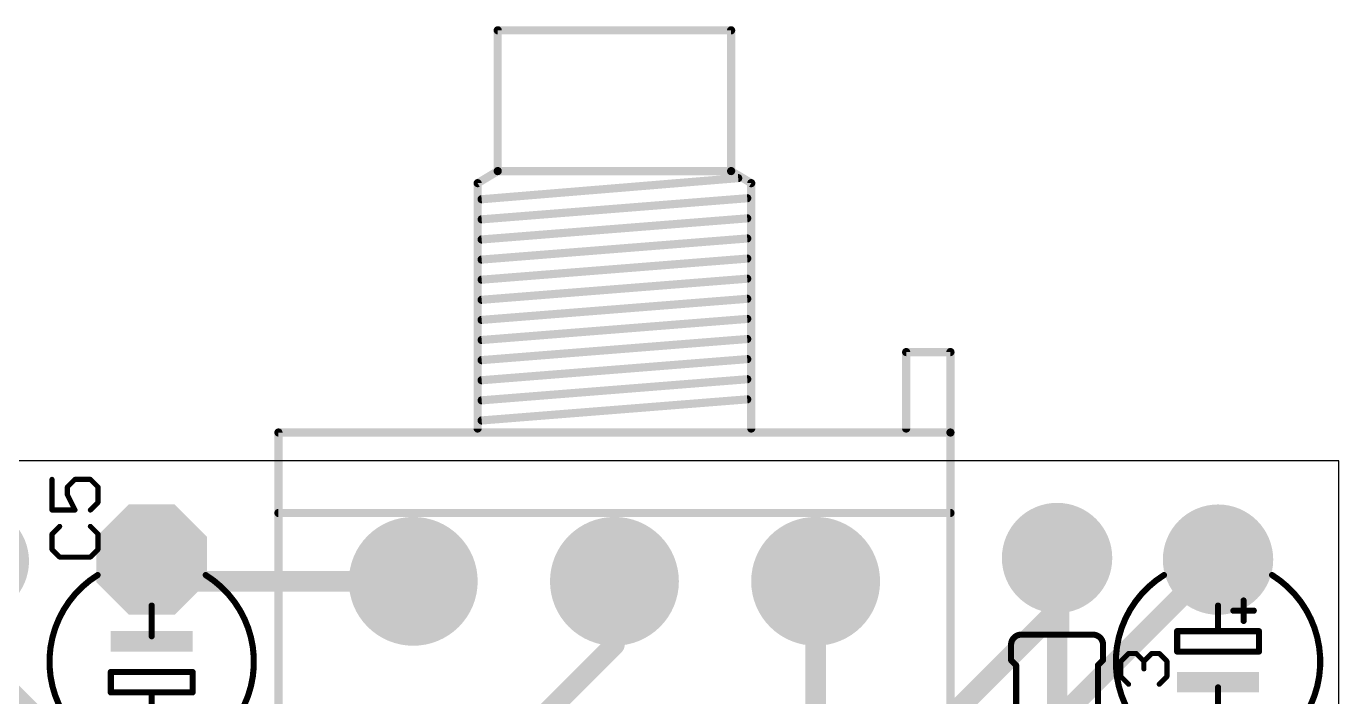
# Model space of a CAD drawing. Extents: x 0 to 70, y -10.8 to 60.8.
# Drawn here: x 37.38 to 70, y 44.13 to 60.8 of the extents above; entities that cross this region are included whole.
import ezdxf

# ---------------------------------------------------------------- set-up
doc = ezdxf.new("R2010")
doc.units = 0
for name, color, linetype in [('1', 22, 'CONTINUOUS'), ('16', 175, 'CONTINUOUS'), ('17', 82, 'CONTINUOUS'), ('20', 7, 'CONTINUOUS'), ('21', 253, 'CONTINUOUS'), ('25', 253, 'CONTINUOUS'), ('29', 253, 'CONTINUOUS'), ('30', 253, 'CONTINUOUS')]:
    doc.layers.add(name, color=color, linetype=linetype)

# ---------------------------------------------------------------- blocks, each defined once
blk = doc.blocks.new('RECT')
blk.add_solid([(-0.5, -0.5), (0.5, -0.5), (-0.5, 0.5), (0.5, 0.5)])
blk = doc.blocks.new('OCTAGONP')
at = {"const_width": 0.5}
blk.add_lwpolyline([(-0.25, -0.1036), (-0.25, 0.1036), (-0.1036, 0.25), (0.1036, 0.25), (0.25, 0.1036), (0.25, -0.1036), (0.1036, -0.25), (-0.1036, -0.25), (-0.25, -0.1036), (-0.25, 0.1036)], dxfattribs=at)
blk = doc.blocks.new('ROUNDP')
at = {"const_width": 0.5}
blk.add_lwpolyline([(0, -0.25, 1), (0, 0.25, 1), (0, -0.25)], format="xyb", dxfattribs=at)

msp = doc.modelspace()

# ---------------------------------------------------------------- linework, layer by layer
at = {"layer": '1', "const_width": 0.508}
for points in [[(63, 47.58), (63, 43.42)], [(63, 46.2868), (63, 47.58)], [(60.2742, 43.561), (63, 46.2868)], [(37.6936, 43.561), (36.2712, 44.9834)]]:
    msp.add_lwpolyline(points, dxfattribs=at)
at = {"layer": '1', "const_width": 0.254}
for points in [[(63.127, 47.58, 1), (62.873, 47.58)], [(63.127, 47.58, 1), (62.873, 47.58)], [(62.873, 46.2868, 1), (63.127, 46.2868)], [(63.0898, 46.197, 1), (62.9102, 46.3766)]]:
    msp.add_lwpolyline(points, format="xyb", dxfattribs=at)
at = {"layer": '16', "const_width": 0.508}
for points in [[(40.5, 47.54), (41.04, 47)], [(63, 43.54), (67, 47.54)], [(57, 47), (57, 47.1908)], [(41.04, 47), (47, 47)], [(52, 45.4214), (52, 47)], [(57, 39.08), (57, 47)], [(48.7172, 42.1386), (52, 45.4214)]]:
    msp.add_lwpolyline(points, dxfattribs=at)
at = {"layer": '16', "const_width": 0.254}
for points in [[(40.5898, 47.6298, 1), (40.4102, 47.4502)], [(67.0898, 47.4502, 1), (66.9102, 47.6298)], [(57.127, 47.1908, 1), (56.873, 47.1908)], [(41.04, 47.127, 1), (41.04, 46.873)], [(40.9502, 46.9102, 1), (41.1298, 47.0898)], [(47, 46.873, 1), (47, 47.127)], [(52.127, 47, 1), (51.873, 47)], [(57.127, 47, 1), (56.873, 47)], [(56.873, 47, 1), (57.127, 47)], [(52.0898, 45.3316, 1), (51.9102, 45.5112)], [(51.873, 45.4214, 1), (52.127, 45.4214)]]:
    msp.add_lwpolyline(points, format="xyb", dxfattribs=at)
at = {"layer": '20'}
for p, q in [((70, 50), (0, 50)), ((70, 0), (70, 50))]:
    msp.add_line(p, q, dxfattribs=at)
at = {"layer": '21'}
for points, const_width in [([(49.1, 60.7), (49.1, 57.2)], 0.2032), ([(54.9, 60.7), (49.1, 60.7)], 0.2032), ([(54.9, 57.2), (54.9, 60.7)], 0.2032), ([(49.1, 57.2), (48.6, 56.9)], 0.2032), ([(55.075, 57.025), (48.7, 56.5)], 0.2032), ([(54.9, 57.2), (49.1, 57.2)], 0.2032), ([(55.4, 56.9), (54.9, 57.2)], 0.2032), ([(48.6, 56.9), (48.6, 50.8)], 0.2032), ([(55.4, 50.8), (55.4, 56.9)], 0.2032), ([(55.3, 56.525), (48.7, 56)], 0.2032), ([(55.3, 56.025), (48.7, 55.5)], 0.2032), ([(55.3, 55.525), (48.7, 55)], 0.2032), ([(55.3, 55.025), (48.7, 54.5)], 0.2032), ([(55.3, 54.525), (48.7, 54)], 0.2032), ([(55.3, 54.025), (48.7, 53.5)], 0.2032), ([(55.3, 53.525), (48.7, 53)], 0.2032), ([(55.3, 53.025), (48.7, 52.5)], 0.2032), ([(55.3, 52.525), (48.7, 52)], 0.2032), ([(60.35, 52.7), (59.25, 52.7)], 0.2032), ([(59.25, 52.7), (59.25, 50.8)], 0.2032), ([(60.35, 50.7), (60.35, 52.7)], 0.2032), ([(55.3, 52.025), (48.7, 51.5)], 0.2032), ([(55.3, 51.525), (48.7, 51)], 0.2032), ([(60.35, 50.7), (43.65, 50.7)], 0.2032), ([(43.65, 50.7), (43.65, 41.6)], 0.2032), ([(60.35, 50.7), (60.35, 41.6)], 0.2032), ([(60.35, 48.7), (43.65, 48.7)], 0.2032), ([(40.5, 45.635), (40.5, 46.397)], 0.1524), ([(67, 46.397), (67, 45.762)], 0.1524), ([(67.381, 46.27), (67.889, 46.27)], 0.1524), ([(67.635, 46.524), (67.635, 46.016)], 0.1524), ([(62.111, 45.675), (63.889, 45.675)], 0.1524), ([(67, 45.762), (65.984, 45.762)], 0.1524), ([(65.984, 45.762), (65.984, 45.254)], 0.1524), ([(68.016, 45.762), (67, 45.762)], 0.1524), ([(68.016, 45.254), (68.016, 45.762)], 0.1524), ([(61.857, 45.421), (61.857, 45.04)], 0.1524), ([(64.143, 45.421), (64.143, 45.04)], 0.1524), ([(61.984, 44.913), (61.857, 45.04)], 0.1524), ([(64.016, 44.913), (64.143, 45.04)], 0.1524), ([(65.984, 45.254), (68.016, 45.254)], 0.1524), ([(41.516, 44.746), (39.484, 44.746)], 0.1524), ([(39.484, 44.746), (39.484, 44.238)], 0.1524), ([(41.516, 44.238), (41.516, 44.746)], 0.1524), ([(61.984, 40.087), (61.984, 44.913)], 0.1524), ([(64.016, 40.087), (64.016, 44.913)], 0.1524), ([(67, 44.365), (67, 43.603)], 0.1524), ([(39.484, 44.238), (40.5, 44.238)], 0.1524), ([(40.5, 43.603), (40.5, 44.238)], 0.1524), ([(40.5, 44.238), (41.516, 44.238)], 0.1524)]:
    msp.add_lwpolyline(points, dxfattribs=dict(at, const_width=const_width))
for points, const_width in [([(49.1508, 60.7, 1), (49.0492, 60.7)], 0.1016), ([(49.1, 60.7508, 1), (49.1, 60.6492)], 0.1016), ([(54.9508, 60.7, 1), (54.8492, 60.7)], 0.1016), ([(54.9, 60.6492, 1), (54.9, 60.7508)], 0.1016), ([(49.1, 57.2508, 1), (49.1, 57.1492)], 0.1016), ([(49.0492, 57.2, 1), (49.1508, 57.2)], 0.1016), ([(49.1261, 57.1564, 1), (49.0739, 57.2436)], 0.1016), ([(54.9261, 57.2436, 1), (54.8739, 57.1564)], 0.1016), ([(54.8492, 57.2, 1), (54.9508, 57.2)], 0.1016), ([(54.9, 57.1492, 1), (54.9, 57.2508)], 0.1016), ([(55.0792, 56.9744, 1), (55.0708, 57.0756)], 0.1016), ([(48.6508, 56.9, 1), (48.5492, 56.9)], 0.1016), ([(48.5739, 56.9436, 1), (48.6261, 56.8564)], 0.1016), ([(55.4508, 56.9, 1), (55.3492, 56.9)], 0.1016), ([(55.3739, 56.8564, 1), (55.4261, 56.9436)], 0.1016), ([(48.6958, 56.5506, 1), (48.7042, 56.4494)], 0.1016), ([(55.304, 56.4744, 1), (55.296, 56.5756)], 0.1016), ([(55.304, 55.9744, 1), (55.296, 56.0756)], 0.1016), ([(48.696, 56.0506, 1), (48.704, 55.9494)], 0.1016), ([(48.696, 55.5506, 1), (48.704, 55.4494)], 0.1016), ([(55.304, 55.4744, 1), (55.296, 55.5756)], 0.1016), ([(55.304, 54.9744, 1), (55.296, 55.0756)], 0.1016), ([(48.696, 55.0506, 1), (48.704, 54.9494)], 0.1016), ([(48.696, 54.5506, 1), (48.704, 54.4494)], 0.1016), ([(55.304, 54.4744, 1), (55.296, 54.5756)], 0.1016), ([(48.696, 54.0506, 1), (48.704, 53.9494)], 0.1016), ([(55.304, 53.9744, 1), (55.296, 54.0756)], 0.1016), ([(48.696, 53.5506, 1), (48.704, 53.4494)], 0.1016), ([(55.304, 53.4744, 1), (55.296, 53.5756)], 0.1016), ([(48.696, 53.0506, 1), (48.704, 52.9494)], 0.1016), ([(55.304, 52.9744, 1), (55.296, 53.0756)], 0.1016), ([(48.696, 52.5506, 1), (48.704, 52.4494)], 0.1016), ([(55.304, 52.4744, 1), (55.296, 52.5756)], 0.1016), ([(59.25, 52.7508, 1), (59.25, 52.6492)], 0.1016), ([(59.3008, 52.7, 1), (59.1992, 52.7)], 0.1016), ([(60.4008, 52.7, 1), (60.2992, 52.7)], 0.1016), ([(60.35, 52.6492, 1), (60.35, 52.7508)], 0.1016), ([(48.696, 52.0506, 1), (48.704, 51.9494)], 0.1016), ([(55.304, 51.9744, 1), (55.296, 52.0756)], 0.1016), ([(48.696, 51.5506, 1), (48.704, 51.4494)], 0.1016), ([(55.304, 51.4744, 1), (55.296, 51.5756)], 0.1016), ([(48.696, 51.0506, 1), (48.704, 50.9494)], 0.1016), ([(43.65, 50.7508, 1), (43.65, 50.6492)], 0.1016), ([(43.7008, 50.7, 1), (43.5992, 50.7)], 0.1016), ([(48.5492, 50.8, 1), (48.6508, 50.8)], 0.1016), ([(55.3492, 50.8, 1), (55.4508, 50.8)], 0.1016), ([(59.1992, 50.8, 1), (59.3008, 50.8)], 0.1016), ([(60.4008, 50.7, 1), (60.2992, 50.7)], 0.1016), ([(60.2992, 50.7, 1), (60.4008, 50.7)], 0.1016), ([(60.35, 50.6492, 1), (60.35, 50.7508)], 0.1016), ([(43.65, 48.7508, 1), (43.65, 48.6492)], 0.1016), ([(60.35, 48.6492, 1), (60.35, 48.7508)], 0.1016), ([(39.1568, 47.1557, 0.5551), (39.1568, 42.8443)], 0.1524), ([(39.1769, 47.1234, 1), (39.1367, 47.188)], 0.0762), ([(41.8432, 42.8443, 0.5551), (41.8432, 47.1557)], 0.1524), ([(41.8633, 47.188, 1), (41.8231, 47.1234)], 0.0762), ([(65.6568, 47.1557, 0.5551), (65.6568, 42.8443)], 0.1524), ([(65.6769, 47.1234, 1), (65.6367, 47.188)], 0.0762), ([(68.3432, 42.8443, 0.5551), (68.3432, 47.1557)], 0.1524), ([(68.3633, 47.188, 1), (68.3231, 47.1234)], 0.0762), ([(40.5381, 46.397, 1), (40.4619, 46.397)], 0.0762), ([(67.0381, 46.397, 1), (66.9619, 46.397)], 0.0762), ([(67.381, 46.3081, 1), (67.381, 46.2319)], 0.0762), ([(67.6731, 46.524, 1), (67.5969, 46.524)], 0.0762), ([(67.889, 46.2319, 1), (67.889, 46.3081)], 0.0762), ([(67.5969, 46.016, 1), (67.6731, 46.016)], 0.0762), ([(40.4619, 45.635, 1), (40.5381, 45.635)], 0.0762), ([(62.111, 45.675, 0.4142), (61.857, 45.421)], 0.1524), ([(62.111, 45.7131, 1), (62.111, 45.6369)], 0.0762), ([(62.111, 45.6369, 1), (62.111, 45.7131)], 0.0762), ([(64.143, 45.421, 0.4142), (63.889, 45.675)], 0.1524), ([(63.889, 45.7131, 1), (63.889, 45.6369)], 0.0762), ([(63.889, 45.6369, 1), (63.889, 45.7131)], 0.0762), ([(65.984, 45.8001, 1), (65.984, 45.7239)], 0.0762), ([(66.0221, 45.762, 1), (65.9459, 45.762)], 0.0762), ([(67, 45.8001, 1), (67, 45.7239)], 0.0762), ([(66.9619, 45.762, 1), (67.0381, 45.762)], 0.0762), ([(67, 45.7239, 1), (67, 45.8001)], 0.0762), ([(68.0541, 45.762, 1), (67.9779, 45.762)], 0.0762), ([(68.016, 45.7239, 1), (68.016, 45.8001)], 0.0762), ([(61.8951, 45.421, 1), (61.8189, 45.421)], 0.0762), ([(61.8189, 45.421, 1), (61.8951, 45.421)], 0.0762), ([(64.1811, 45.421, 1), (64.1049, 45.421)], 0.0762), ([(64.1049, 45.421, 1), (64.1811, 45.421)], 0.0762), ([(61.8189, 45.04, 1), (61.8951, 45.04)], 0.0762), ([(61.8839, 45.0669, 1), (61.8301, 45.0131)], 0.0762), ([(64.1049, 45.04, 1), (64.1811, 45.04)], 0.0762), ([(64.1699, 45.0131, 1), (64.1161, 45.0669)], 0.0762), ([(65.984, 45.2921, 1), (65.984, 45.2159)], 0.0762), ([(65.9459, 45.254, 1), (66.0221, 45.254)], 0.0762), ([(67.9779, 45.254, 1), (68.0541, 45.254)], 0.0762), ([(68.016, 45.2159, 1), (68.016, 45.2921)], 0.0762), ([(39.484, 44.7841, 1), (39.484, 44.7079)], 0.0762), ([(39.5221, 44.746, 1), (39.4459, 44.746)], 0.0762), ([(41.5541, 44.746, 1), (41.4779, 44.746)], 0.0762), ([(41.516, 44.7079, 1), (41.516, 44.7841)], 0.0762), ([(62.0221, 44.913, 1), (61.9459, 44.913)], 0.0762), ([(61.9571, 44.8861, 1), (62.0109, 44.9399)], 0.0762), ([(64.0541, 44.913, 1), (63.9779, 44.913)], 0.0762), ([(63.9891, 44.9399, 1), (64.0429, 44.8861)], 0.0762), ([(67.0381, 44.365, 1), (66.9619, 44.365)], 0.0762), ([(39.484, 44.2761, 1), (39.484, 44.1999)], 0.0762), ([(39.4459, 44.238, 1), (39.5221, 44.238)], 0.0762), ([(40.5381, 44.238, 1), (40.4619, 44.238)], 0.0762), ([(40.5, 44.2761, 1), (40.5, 44.1999)], 0.0762), ([(40.5, 44.1999, 1), (40.5, 44.2761)], 0.0762), ([(41.4779, 44.238, 1), (41.5541, 44.238)], 0.0762), ([(41.516, 44.1999, 1), (41.516, 44.2761)], 0.0762)]:
    msp.add_lwpolyline(points, format="xyb", dxfattribs=dict(at, const_width=const_width))
at = {"layer": '25', "const_width": 0.127}
for points in [[(38.0226, 49.5354), (38.0226, 48.7728)], [(38.4039, 49.3447), (38.5946, 49.5354)], [(38.5946, 49.5354), (38.9759, 49.5354)], [(38.9759, 49.5354), (39.1665, 49.3447)], [(38.4039, 49.1541), (38.4039, 49.3447)], [(39.1665, 49.3447), (39.1665, 48.9634)], [(38.5946, 48.7728), (38.4039, 49.1541)], [(39.1665, 48.9634), (38.9759, 48.7728)], [(38.0226, 48.7728), (38.5946, 48.7728)], [(38.2132, 48.3661), (38.0226, 48.1754)], [(39.1665, 48.1754), (38.9759, 48.3661)], [(38.0226, 48.1754), (38.0226, 47.7941)], [(39.1665, 47.7941), (39.1665, 48.1754)], [(38.0226, 47.7941), (38.2132, 47.6035)], [(38.2132, 47.6035), (38.9759, 47.6035)], [(38.9759, 47.6035), (39.1665, 47.7941)], [(64.5866, 45.0139), (64.7772, 45.2046)], [(64.5866, 44.6326), (64.5866, 45.0139)], [(64.7772, 45.2046), (64.9679, 45.2046)], [(64.9679, 45.2046), (65.1586, 45.0139)], [(65.1586, 45.0139), (65.3492, 45.2046)], [(65.1586, 45.0139), (65.1586, 44.8233)], [(65.3492, 45.2046), (65.5399, 45.2046)], [(65.5399, 45.2046), (65.7305, 45.0139)], [(65.7305, 45.0139), (65.7305, 44.6326)], [(64.7772, 44.442), (64.5866, 44.6326)], [(65.7305, 44.6326), (65.5399, 44.442)]]:
    msp.add_lwpolyline(points, dxfattribs=at)
at = {"layer": '25', "const_width": 0.0635}
for points in [[(38.0544, 49.5354, 1), (37.9909, 49.5354)], [(38.5946, 49.5672, 1), (38.5946, 49.5037)], [(38.6171, 49.5129, 1), (38.5721, 49.5579)], [(38.9984, 49.5578, 1), (38.9534, 49.513)], [(38.9759, 49.5037, 1), (38.9759, 49.5672)], [(38.3814, 49.3672, 1), (38.4264, 49.3222)], [(38.4357, 49.3447, 1), (38.3721, 49.3447)], [(39.1983, 49.3447, 1), (39.1347, 49.3447)], [(39.144, 49.3223, 1), (39.189, 49.3671)], [(38.4323, 49.1683, 1), (38.3755, 49.1399)], [(38.3721, 49.1541, 1), (38.4357, 49.1541)], [(39.1347, 48.9634, 1), (39.1983, 48.9634)], [(39.189, 48.9409, 1), (39.144, 48.9859)], [(38.0226, 48.8046, 1), (38.0226, 48.7411)], [(37.9909, 48.7728, 1), (38.0544, 48.7728)], [(38.5662, 48.7586, 1), (38.623, 48.787)], [(38.5946, 48.7411, 1), (38.5946, 48.8046)], [(38.9534, 48.7953, 1), (38.9984, 48.7503)], [(38.2357, 48.3437, 1), (38.1907, 48.3885)], [(38.9984, 48.3885, 1), (38.9534, 48.3437)], [(38.0544, 48.1754, 1), (37.9909, 48.1754)], [(38.0001, 48.1978, 1), (38.0451, 48.153)], [(39.1983, 48.1754, 1), (39.1347, 48.1754)], [(39.144, 48.153, 1), (39.189, 48.1978)], [(38.0451, 47.8166, 1), (38.0001, 47.7716)], [(37.9909, 47.7941, 1), (38.0544, 47.7941)], [(38.2132, 47.6353, 1), (38.2132, 47.5718)], [(38.1907, 47.581, 1), (38.2357, 47.626)], [(38.9534, 47.626, 1), (38.9984, 47.581)], [(38.9759, 47.5718, 1), (38.9759, 47.6353)], [(39.1347, 47.7941, 1), (39.1983, 47.7941)], [(39.189, 47.7716, 1), (39.144, 47.8166)], [(64.5641, 45.0363, 1), (64.6091, 44.9915)], [(64.6184, 45.0139, 1), (64.5549, 45.0139)], [(64.7772, 45.2364, 1), (64.7772, 45.1728)], [(64.7997, 45.1822, 1), (64.7547, 45.227)], [(64.9904, 45.2271, 1), (64.9454, 45.1821)], [(64.9679, 45.1728, 1), (64.9679, 45.2364)], [(65.1361, 45.0363, 1), (65.1811, 44.9915)], [(65.1904, 45.0139, 1), (65.1269, 45.0139)], [(65.1361, 44.9914, 1), (65.1811, 45.0364)], [(65.3492, 45.2364, 1), (65.3492, 45.1728)], [(65.3717, 45.1822, 1), (65.3267, 45.227)], [(65.5624, 45.227, 1), (65.5174, 45.1822)], [(65.5399, 45.1728, 1), (65.5399, 45.2364)], [(65.7623, 45.0139, 1), (65.6988, 45.0139)], [(65.708, 44.9915, 1), (65.753, 45.0363)], [(64.6091, 44.6551, 1), (64.5641, 44.6101)], [(65.1269, 44.8233, 1), (65.1904, 44.8233)], [(65.753, 44.6101, 1), (65.708, 44.6551)], [(64.5549, 44.6326, 1), (64.6184, 44.6326)], [(64.7547, 44.4195, 1), (64.7997, 44.4645)], [(65.5174, 44.4645, 1), (65.5624, 44.4195)], [(65.6988, 44.6326, 1), (65.7623, 44.6326)]]:
    msp.add_lwpolyline(points, format="xyb", dxfattribs=at)

# ---------------------------------------------------------------- block references
at = {"layer": '17'}
for name, p, xscale, yscale, rotation in [('OCTAGONP', (40.5, 47.54), 2.54, 2.54, 90), ('OCTAGONP', (40.5, 47.54), 2.54, 2.54, 90), ('ROUNDP', (63, 47.58), 2.54, 2.54, 270), ('ROUNDP', (63, 47.58), 2.54, 2.54, 270), ('ROUNDP', (67, 47.54), 2.54, 2.54, 270), ('ROUNDP', (67, 47.54), 2.54, 2.54, 270), ('ROUNDP', (47, 47), 3, 3, 180), ('ROUNDP', (47, 47), 3, 3, 180), ('ROUNDP', (52, 47), 3, 3, 180), ('ROUNDP', (52, 47), 3, 3, 180), ('ROUNDP', (57, 47), 3, 3, 180), ('ROUNDP', (57, 47), 3, 3, 180)]:
    msp.add_blockref(name, p, dxfattribs=dict(at, xscale=xscale, yscale=yscale, rotation=rotation))
at = {"layer": '21'}
for p, xscale, yscale, rotation in [((63, 46.1068), 0.8636, 0.6096, 270), ((40.5, 45.508), 0.508, 2.032, 90), ((67, 44.492), 0.508, 2.032, 270)]:
    msp.add_blockref('RECT', p, dxfattribs=dict(at, xscale=xscale, yscale=yscale, rotation=rotation))
at = {"layer": '29'}
for name, p, xscale, yscale, rotation in [('ROUNDP', (63, 47.58), 2.7432, 2.7432, 270), ('OCTAGONP', (40.5, 47.54), 2.7432, 2.7432, 90), ('ROUNDP', (47, 47), 3.2032, 3.2032, 180), ('ROUNDP', (52, 47), 3.2032, 3.2032, 180), ('ROUNDP', (57, 47), 3.2032, 3.2032, 180), ('ROUNDP', (67, 47.54), 2.7432, 2.7432, 270)]:
    msp.add_blockref(name, p, dxfattribs=dict(at, xscale=xscale, yscale=yscale, rotation=rotation))
at = {"layer": '29', "xscale": 2.7432, "yscale": 2.7432}
msp.add_blockref('ROUNDP', (36.08, 47.5), dxfattribs=at)
at = {"layer": '30'}
for name, p, xscale, yscale, rotation in [('ROUNDP', (63, 47.58), 2.7432, 2.7432, 270), ('OCTAGONP', (40.5, 47.54), 2.7432, 2.7432, 90), ('ROUNDP', (47, 47), 3.2032, 3.2032, 180), ('ROUNDP', (52, 47), 3.2032, 3.2032, 180), ('ROUNDP', (57, 47), 3.2032, 3.2032, 180), ('ROUNDP', (67, 47.54), 2.7432, 2.7432, 270)]:
    msp.add_blockref(name, p, dxfattribs=dict(at, xscale=xscale, yscale=yscale, rotation=rotation))
at = {"layer": '30', "xscale": 2.7432, "yscale": 2.7432}
msp.add_blockref('ROUNDP', (36.08, 47.5), dxfattribs=at)

doc.saveas('drawing.dxf')
